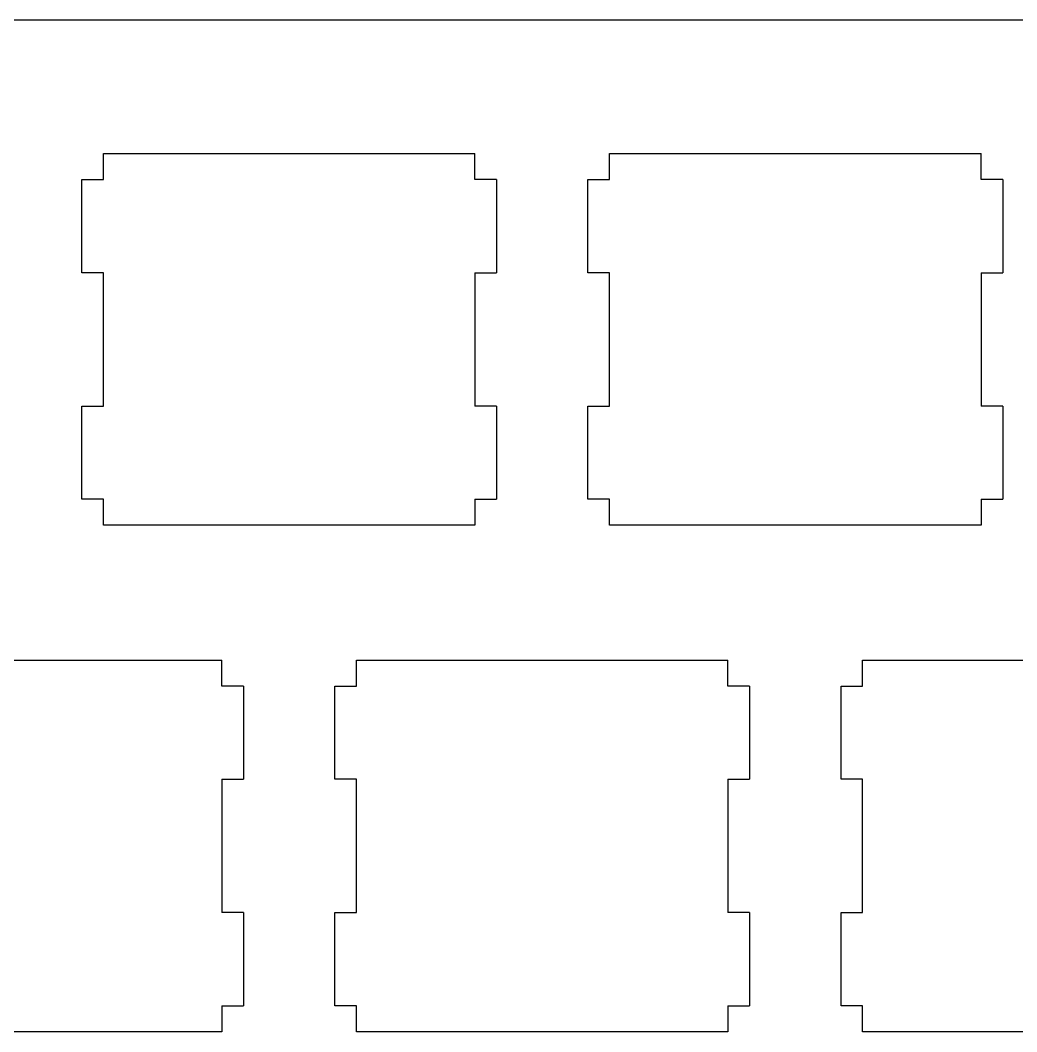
# Model space of a CAD drawing. Extents: x 16 to 306, y 20 to 120.
# Drawn here: x 188.9 to 226.31, y 81.77 to 119.72 of the extents above; entities that cross this region are included whole.
import ezdxf

# ---------------------------------------------------------------- set-up
doc = ezdxf.new("R2010")
doc.units = 0
doc.layers.add('LAYER_1', color=7, linetype='CONTINUOUS')

msp = doc.modelspace()

# ---------------------------------------------------------------- linework, layer by layer
at = {"layer": 'LAYER_1', "linetype": 'BYBLOCK'}
msp.add_line((301.966, 119.718), (41.523, 119.716), dxfattribs=at)
for points in [[(192.023, 114.718, 0), (192.094, 114.718, 0), (192.297, 114.718, 0), (192.622, 114.718, 0), (193.056, 114.718, 0), (193.587, 114.718, 0), (194.202, 114.718, 0), (194.89, 114.718, 0), (195.638, 114.718, 0), (196.435, 114.718, 0), (197.269, 114.718, 0), (198.126, 114.718, 0), (198.996, 114.718, 0), (199.865, 114.718, 0), (200.723, 114.718, 0), (201.556, 114.718, 0), (202.353, 114.718, 0), (203.101, 114.718, 0), (203.789, 114.718, 0), (204.405, 114.718, 0), (204.935, 114.718, 0), (205.369, 114.718, 0), (205.694, 114.718, 0), (205.898, 114.718, 0), (205.968, 114.718, 0)], [(192.023, 113.739, 0), (192.023, 113.744, 0), (192.023, 113.759, 0), (192.023, 113.781, 0), (192.023, 113.812, 0), (192.023, 113.849, 0), (192.023, 113.892, 0), (192.023, 113.94, 0), (192.023, 113.993, 0), (192.023, 114.049, 0), (192.023, 114.107, 0), (192.023, 114.168, 0), (192.023, 114.229, 0), (192.023, 114.29, 0), (192.023, 114.35, 0), (192.023, 114.408, 0), (192.023, 114.464, 0), (192.023, 114.517, 0), (192.023, 114.565, 0), (192.023, 114.608, 0), (192.023, 114.645, 0), (192.023, 114.676, 0), (192.023, 114.699, 0), (192.023, 114.713, 0), (192.023, 114.718, 0)], [(205.968, 113.739, 0), (205.968, 113.744, 0), (205.968, 113.759, 0), (205.968, 113.781, 0), (205.968, 113.812, 0), (205.968, 113.849, 0), (205.968, 113.892, 0), (205.968, 113.94, 0), (205.968, 113.993, 0), (205.968, 114.049, 0), (205.968, 114.107, 0), (205.968, 114.168, 0), (205.968, 114.229, 0), (205.968, 114.29, 0), (205.968, 114.35, 0), (205.968, 114.408, 0), (205.968, 114.464, 0), (205.968, 114.517, 0), (205.968, 114.565, 0), (205.968, 114.608, 0), (205.968, 114.645, 0), (205.968, 114.676, 0), (205.968, 114.699, 0), (205.968, 114.713, 0), (205.968, 114.718, 0)], [(211.023, 114.718, 0), (211.094, 114.718, 0), (211.297, 114.718, 0), (211.622, 114.718, 0), (212.056, 114.718, 0), (212.587, 114.718, 0), (213.202, 114.718, 0), (213.89, 114.718, 0), (214.638, 114.718, 0), (215.435, 114.718, 0), (216.269, 114.718, 0), (217.126, 114.718, 0), (217.996, 114.718, 0), (218.865, 114.718, 0), (219.723, 114.718, 0), (220.556, 114.718, 0), (221.353, 114.718, 0), (222.101, 114.718, 0), (222.789, 114.718, 0), (223.405, 114.718, 0), (223.935, 114.718, 0), (224.369, 114.718, 0), (224.694, 114.718, 0), (224.898, 114.718, 0), (224.968, 114.718, 0)], [(211.023, 113.739, 0), (211.023, 113.744, 0), (211.023, 113.759, 0), (211.023, 113.781, 0), (211.023, 113.812, 0), (211.023, 113.849, 0), (211.023, 113.892, 0), (211.023, 113.94, 0), (211.023, 113.993, 0), (211.023, 114.049, 0), (211.023, 114.107, 0), (211.023, 114.168, 0), (211.023, 114.229, 0), (211.023, 114.29, 0), (211.023, 114.35, 0), (211.023, 114.408, 0), (211.023, 114.464, 0), (211.023, 114.517, 0), (211.023, 114.565, 0), (211.023, 114.608, 0), (211.023, 114.645, 0), (211.023, 114.676, 0), (211.023, 114.699, 0), (211.023, 114.713, 0), (211.023, 114.718, 0)], [(224.968, 113.739, 0), (224.968, 113.744, 0), (224.968, 113.759, 0), (224.968, 113.781, 0), (224.968, 113.812, 0), (224.968, 113.849, 0), (224.968, 113.892, 0), (224.968, 113.94, 0), (224.968, 113.993, 0), (224.968, 114.049, 0), (224.968, 114.107, 0), (224.968, 114.168, 0), (224.968, 114.229, 0), (224.968, 114.29, 0), (224.968, 114.35, 0), (224.968, 114.408, 0), (224.968, 114.464, 0), (224.968, 114.517, 0), (224.968, 114.565, 0), (224.968, 114.608, 0), (224.968, 114.645, 0), (224.968, 114.676, 0), (224.968, 114.699, 0), (224.968, 114.713, 0), (224.968, 114.718, 0)], [(191.212, 110.245, 0), (191.212, 110.263, 0), (191.212, 110.314, 0), (191.212, 110.396, 0), (191.212, 110.504, 0), (191.212, 110.637, 0), (191.212, 110.791, 0), (191.212, 110.964, 0), (191.212, 111.151, 0), (191.212, 111.351, 0), (191.212, 111.56, 0), (191.212, 111.774, 0), (191.212, 111.992, 0), (191.212, 112.21, 0), (191.212, 112.425, 0), (191.212, 112.634, 0), (191.212, 112.833, 0), (191.212, 113.021, 0), (191.212, 113.193, 0), (191.212, 113.348, 0), (191.212, 113.48, 0), (191.212, 113.589, 0), (191.212, 113.671, 0), (191.212, 113.722, 0), (191.212, 113.739, 0)], [(191.212, 113.739, 0), (191.216, 113.739, 0), (191.228, 113.739, 0), (191.247, 113.739, 0), (191.272, 113.739, 0), (191.303, 113.739, 0), (191.338, 113.739, 0), (191.378, 113.739, 0), (191.422, 113.739, 0), (191.468, 113.739, 0), (191.517, 113.739, 0), (191.567, 113.739, 0), (191.617, 113.739, 0), (191.668, 113.739, 0), (191.718, 113.739, 0), (191.766, 113.739, 0), (191.813, 113.739, 0), (191.856, 113.739, 0), (191.896, 113.739, 0), (191.932, 113.739, 0), (191.963, 113.739, 0), (191.988, 113.739, 0), (192.007, 113.739, 0), (192.019, 113.739, 0), (192.023, 113.739, 0)], [(206.78, 113.739, 0), (206.775, 113.739, 0), (206.764, 113.739, 0), (206.745, 113.739, 0), (206.719, 113.739, 0), (206.689, 113.739, 0), (206.653, 113.739, 0), (206.613, 113.739, 0), (206.569, 113.739, 0), (206.523, 113.739, 0), (206.474, 113.739, 0), (206.424, 113.739, 0), (206.374, 113.739, 0), (206.323, 113.739, 0), (206.273, 113.739, 0), (206.225, 113.739, 0), (206.179, 113.739, 0), (206.135, 113.739, 0), (206.095, 113.739, 0), (206.059, 113.739, 0), (206.028, 113.739, 0), (206.003, 113.739, 0), (205.984, 113.739, 0), (205.972, 113.739, 0), (205.968, 113.739, 0)], [(206.78, 113.739, 0), (206.78, 113.722, 0), (206.78, 113.671, 0), (206.78, 113.589, 0), (206.78, 113.48, 0), (206.78, 113.348, 0), (206.78, 113.193, 0), (206.78, 113.021, 0), (206.78, 112.833, 0), (206.78, 112.634, 0), (206.78, 112.425, 0), (206.78, 112.21, 0), (206.78, 111.992, 0), (206.78, 111.774, 0), (206.78, 111.56, 0), (206.78, 111.351, 0), (206.78, 111.151, 0), (206.78, 110.964, 0), (206.78, 110.791, 0), (206.78, 110.637, 0), (206.78, 110.504, 0), (206.78, 110.396, 0), (206.78, 110.314, 0), (206.78, 110.263, 0), (206.78, 110.245, 0)], [(210.212, 110.245, 0), (210.212, 110.263, 0), (210.212, 110.314, 0), (210.212, 110.396, 0), (210.212, 110.504, 0), (210.212, 110.637, 0), (210.212, 110.791, 0), (210.212, 110.964, 0), (210.212, 111.151, 0), (210.212, 111.351, 0), (210.212, 111.56, 0), (210.212, 111.774, 0), (210.212, 111.992, 0), (210.212, 112.21, 0), (210.212, 112.425, 0), (210.212, 112.634, 0), (210.212, 112.833, 0), (210.212, 113.021, 0), (210.212, 113.193, 0), (210.212, 113.348, 0), (210.212, 113.48, 0), (210.212, 113.589, 0), (210.212, 113.671, 0), (210.212, 113.722, 0), (210.212, 113.739, 0)], [(210.212, 113.739, 0), (210.216, 113.739, 0), (210.228, 113.739, 0), (210.247, 113.739, 0), (210.272, 113.739, 0), (210.303, 113.739, 0), (210.338, 113.739, 0), (210.378, 113.739, 0), (210.422, 113.739, 0), (210.468, 113.739, 0), (210.517, 113.739, 0), (210.567, 113.739, 0), (210.617, 113.739, 0), (210.668, 113.739, 0), (210.718, 113.739, 0), (210.766, 113.739, 0), (210.813, 113.739, 0), (210.856, 113.739, 0), (210.896, 113.739, 0), (210.932, 113.739, 0), (210.963, 113.739, 0), (210.988, 113.739, 0), (211.007, 113.739, 0), (211.019, 113.739, 0), (211.023, 113.739, 0)], [(225.78, 113.739, 0), (225.775, 113.739, 0), (225.764, 113.739, 0), (225.745, 113.739, 0), (225.719, 113.739, 0), (225.689, 113.739, 0), (225.653, 113.739, 0), (225.613, 113.739, 0), (225.569, 113.739, 0), (225.523, 113.739, 0), (225.474, 113.739, 0), (225.424, 113.739, 0), (225.374, 113.739, 0), (225.323, 113.739, 0), (225.273, 113.739, 0), (225.225, 113.739, 0), (225.179, 113.739, 0), (225.135, 113.739, 0), (225.095, 113.739, 0), (225.059, 113.739, 0), (225.028, 113.739, 0), (225.003, 113.739, 0), (224.984, 113.739, 0), (224.972, 113.739, 0), (224.968, 113.739, 0)], [(225.78, 113.739, 0), (225.78, 113.722, 0), (225.78, 113.671, 0), (225.78, 113.589, 0), (225.78, 113.48, 0), (225.78, 113.348, 0), (225.78, 113.193, 0), (225.78, 113.021, 0), (225.78, 112.833, 0), (225.78, 112.634, 0), (225.78, 112.425, 0), (225.78, 112.21, 0), (225.78, 111.992, 0), (225.78, 111.774, 0), (225.78, 111.56, 0), (225.78, 111.351, 0), (225.78, 111.151, 0), (225.78, 110.964, 0), (225.78, 110.791, 0), (225.78, 110.637, 0), (225.78, 110.504, 0), (225.78, 110.396, 0), (225.78, 110.314, 0), (225.78, 110.263, 0), (225.78, 110.245, 0)], [(192.023, 110.245, 0), (192.019, 110.245, 0), (192.007, 110.245, 0), (191.988, 110.245, 0), (191.963, 110.245, 0), (191.932, 110.245, 0), (191.896, 110.245, 0), (191.856, 110.245, 0), (191.813, 110.245, 0), (191.766, 110.245, 0), (191.718, 110.245, 0), (191.668, 110.245, 0), (191.617, 110.245, 0), (191.567, 110.245, 0), (191.517, 110.245, 0), (191.468, 110.245, 0), (191.422, 110.245, 0), (191.378, 110.245, 0), (191.338, 110.245, 0), (191.303, 110.245, 0), (191.272, 110.245, 0), (191.247, 110.245, 0), (191.228, 110.245, 0), (191.216, 110.245, 0), (191.212, 110.245, 0)], [(192.023, 105.245, 0), (192.023, 105.271, 0), (192.023, 105.344, 0), (192.023, 105.46, 0), (192.023, 105.616, 0), (192.023, 105.806, 0), (192.023, 106.027, 0), (192.023, 106.273, 0), (192.023, 106.542, 0), (192.023, 106.827, 0), (192.023, 107.126, 0), (192.023, 107.434, 0), (192.023, 107.745, 0), (192.023, 108.057, 0), (192.023, 108.365, 0), (192.023, 108.663, 0), (192.023, 108.949, 0), (192.023, 109.217, 0), (192.023, 109.464, 0), (192.023, 109.685, 0), (192.023, 109.875, 0), (192.023, 110.031, 0), (192.023, 110.147, 0), (192.023, 110.22, 0), (192.023, 110.245, 0)], [(205.968, 110.245, 0), (205.968, 110.22, 0), (205.968, 110.147, 0), (205.968, 110.031, 0), (205.968, 109.875, 0), (205.968, 109.685, 0), (205.968, 109.464, 0), (205.968, 109.217, 0), (205.968, 108.949, 0), (205.968, 108.663, 0), (205.968, 108.365, 0), (205.968, 108.057, 0), (205.968, 107.745, 0), (205.968, 107.434, 0), (205.968, 107.126, 0), (205.968, 106.827, 0), (205.968, 106.542, 0), (205.968, 106.273, 0), (205.968, 106.027, 0), (205.968, 105.806, 0), (205.968, 105.616, 0), (205.968, 105.46, 0), (205.968, 105.344, 0), (205.968, 105.271, 0), (205.968, 105.245, 0)], [(205.968, 110.245, 0), (205.972, 110.245, 0), (205.984, 110.245, 0), (206.003, 110.245, 0), (206.028, 110.245, 0), (206.059, 110.245, 0), (206.095, 110.245, 0), (206.135, 110.245, 0), (206.179, 110.245, 0), (206.225, 110.245, 0), (206.273, 110.245, 0), (206.323, 110.245, 0), (206.374, 110.245, 0), (206.424, 110.245, 0), (206.474, 110.245, 0), (206.523, 110.245, 0), (206.569, 110.245, 0), (206.613, 110.245, 0), (206.653, 110.245, 0), (206.689, 110.245, 0), (206.719, 110.245, 0), (206.745, 110.245, 0), (206.764, 110.245, 0), (206.775, 110.245, 0), (206.78, 110.245, 0)], [(211.023, 110.245, 0), (211.019, 110.245, 0), (211.007, 110.245, 0), (210.988, 110.245, 0), (210.963, 110.245, 0), (210.932, 110.245, 0), (210.896, 110.245, 0), (210.856, 110.245, 0), (210.813, 110.245, 0), (210.766, 110.245, 0), (210.718, 110.245, 0), (210.668, 110.245, 0), (210.617, 110.245, 0), (210.567, 110.245, 0), (210.517, 110.245, 0), (210.468, 110.245, 0), (210.422, 110.245, 0), (210.378, 110.245, 0), (210.338, 110.245, 0), (210.303, 110.245, 0), (210.272, 110.245, 0), (210.247, 110.245, 0), (210.228, 110.245, 0), (210.216, 110.245, 0), (210.212, 110.245, 0)], [(211.023, 105.245, 0), (211.023, 105.271, 0), (211.023, 105.344, 0), (211.023, 105.46, 0), (211.023, 105.616, 0), (211.023, 105.806, 0), (211.023, 106.027, 0), (211.023, 106.273, 0), (211.023, 106.542, 0), (211.023, 106.827, 0), (211.023, 107.126, 0), (211.023, 107.434, 0), (211.023, 107.745, 0), (211.023, 108.057, 0), (211.023, 108.365, 0), (211.023, 108.663, 0), (211.023, 108.949, 0), (211.023, 109.217, 0), (211.023, 109.464, 0), (211.023, 109.685, 0), (211.023, 109.875, 0), (211.023, 110.031, 0), (211.023, 110.147, 0), (211.023, 110.22, 0), (211.023, 110.245, 0)], [(224.968, 110.245, 0), (224.968, 110.22, 0), (224.968, 110.147, 0), (224.968, 110.031, 0), (224.968, 109.875, 0), (224.968, 109.685, 0), (224.968, 109.464, 0), (224.968, 109.217, 0), (224.968, 108.949, 0), (224.968, 108.663, 0), (224.968, 108.365, 0), (224.968, 108.057, 0), (224.968, 107.745, 0), (224.968, 107.434, 0), (224.968, 107.126, 0), (224.968, 106.827, 0), (224.968, 106.542, 0), (224.968, 106.273, 0), (224.968, 106.027, 0), (224.968, 105.806, 0), (224.968, 105.616, 0), (224.968, 105.46, 0), (224.968, 105.344, 0), (224.968, 105.271, 0), (224.968, 105.245, 0)], [(224.968, 110.245, 0), (224.972, 110.245, 0), (224.984, 110.245, 0), (225.003, 110.245, 0), (225.028, 110.245, 0), (225.059, 110.245, 0), (225.095, 110.245, 0), (225.135, 110.245, 0), (225.179, 110.245, 0), (225.225, 110.245, 0), (225.273, 110.245, 0), (225.323, 110.245, 0), (225.374, 110.245, 0), (225.424, 110.245, 0), (225.474, 110.245, 0), (225.523, 110.245, 0), (225.569, 110.245, 0), (225.613, 110.245, 0), (225.653, 110.245, 0), (225.689, 110.245, 0), (225.719, 110.245, 0), (225.745, 110.245, 0), (225.764, 110.245, 0), (225.775, 110.245, 0), (225.78, 110.245, 0)], [(191.212, 101.751, 0), (191.212, 101.769, 0), (191.212, 101.82, 0), (191.212, 101.902, 0), (191.212, 102.01, 0), (191.212, 102.143, 0), (191.212, 102.297, 0), (191.212, 102.47, 0), (191.212, 102.657, 0), (191.212, 102.857, 0), (191.212, 103.066, 0), (191.212, 103.281, 0), (191.212, 103.498, 0), (191.212, 103.716, 0), (191.212, 103.931, 0), (191.212, 104.14, 0), (191.212, 104.34, 0), (191.212, 104.527, 0), (191.212, 104.699, 0), (191.212, 104.854, 0), (191.212, 104.987, 0), (191.212, 105.095, 0), (191.212, 105.177, 0), (191.212, 105.228, 0), (191.212, 105.245, 0)], [(191.212, 105.245, 0), (191.216, 105.245, 0), (191.228, 105.245, 0), (191.247, 105.245, 0), (191.272, 105.245, 0), (191.303, 105.245, 0), (191.338, 105.245, 0), (191.378, 105.245, 0), (191.422, 105.245, 0), (191.468, 105.245, 0), (191.517, 105.245, 0), (191.567, 105.245, 0), (191.617, 105.245, 0), (191.668, 105.245, 0), (191.718, 105.245, 0), (191.766, 105.245, 0), (191.813, 105.245, 0), (191.856, 105.245, 0), (191.896, 105.245, 0), (191.932, 105.245, 0), (191.963, 105.245, 0), (191.988, 105.245, 0), (192.007, 105.245, 0), (192.019, 105.245, 0), (192.023, 105.245, 0)], [(206.78, 105.245, 0), (206.775, 105.245, 0), (206.764, 105.245, 0), (206.745, 105.245, 0), (206.719, 105.245, 0), (206.689, 105.245, 0), (206.653, 105.245, 0), (206.613, 105.245, 0), (206.569, 105.245, 0), (206.523, 105.245, 0), (206.474, 105.245, 0), (206.424, 105.245, 0), (206.374, 105.245, 0), (206.323, 105.245, 0), (206.273, 105.245, 0), (206.225, 105.245, 0), (206.179, 105.245, 0), (206.135, 105.245, 0), (206.095, 105.245, 0), (206.059, 105.245, 0), (206.028, 105.245, 0), (206.003, 105.245, 0), (205.984, 105.245, 0), (205.972, 105.245, 0), (205.968, 105.245, 0)], [(206.78, 105.245, 0), (206.78, 105.228, 0), (206.78, 105.177, 0), (206.78, 105.095, 0), (206.78, 104.987, 0), (206.78, 104.854, 0), (206.78, 104.699, 0), (206.78, 104.527, 0), (206.78, 104.34, 0), (206.78, 104.14, 0), (206.78, 103.931, 0), (206.78, 103.716, 0), (206.78, 103.498, 0), (206.78, 103.281, 0), (206.78, 103.066, 0), (206.78, 102.857, 0), (206.78, 102.657, 0), (206.78, 102.47, 0), (206.78, 102.297, 0), (206.78, 102.143, 0), (206.78, 102.01, 0), (206.78, 101.902, 0), (206.78, 101.82, 0), (206.78, 101.769, 0), (206.78, 101.751, 0)], [(210.212, 101.751, 0), (210.212, 101.769, 0), (210.212, 101.82, 0), (210.212, 101.902, 0), (210.212, 102.01, 0), (210.212, 102.143, 0), (210.212, 102.297, 0), (210.212, 102.47, 0), (210.212, 102.657, 0), (210.212, 102.857, 0), (210.212, 103.066, 0), (210.212, 103.281, 0), (210.212, 103.498, 0), (210.212, 103.716, 0), (210.212, 103.931, 0), (210.212, 104.14, 0), (210.212, 104.34, 0), (210.212, 104.527, 0), (210.212, 104.699, 0), (210.212, 104.854, 0), (210.212, 104.987, 0), (210.212, 105.095, 0), (210.212, 105.177, 0), (210.212, 105.228, 0), (210.212, 105.245, 0)], [(210.212, 105.245, 0), (210.216, 105.245, 0), (210.228, 105.245, 0), (210.247, 105.245, 0), (210.272, 105.245, 0), (210.303, 105.245, 0), (210.338, 105.245, 0), (210.378, 105.245, 0), (210.422, 105.245, 0), (210.468, 105.245, 0), (210.517, 105.245, 0), (210.567, 105.245, 0), (210.617, 105.245, 0), (210.668, 105.245, 0), (210.718, 105.245, 0), (210.766, 105.245, 0), (210.813, 105.245, 0), (210.856, 105.245, 0), (210.896, 105.245, 0), (210.932, 105.245, 0), (210.963, 105.245, 0), (210.988, 105.245, 0), (211.007, 105.245, 0), (211.019, 105.245, 0), (211.023, 105.245, 0)], [(225.78, 105.245, 0), (225.775, 105.245, 0), (225.764, 105.245, 0), (225.745, 105.245, 0), (225.719, 105.245, 0), (225.689, 105.245, 0), (225.653, 105.245, 0), (225.613, 105.245, 0), (225.569, 105.245, 0), (225.523, 105.245, 0), (225.474, 105.245, 0), (225.424, 105.245, 0), (225.374, 105.245, 0), (225.323, 105.245, 0), (225.273, 105.245, 0), (225.225, 105.245, 0), (225.179, 105.245, 0), (225.135, 105.245, 0), (225.095, 105.245, 0), (225.059, 105.245, 0), (225.028, 105.245, 0), (225.003, 105.245, 0), (224.984, 105.245, 0), (224.972, 105.245, 0), (224.968, 105.245, 0)], [(225.78, 105.245, 0), (225.78, 105.228, 0), (225.78, 105.177, 0), (225.78, 105.095, 0), (225.78, 104.987, 0), (225.78, 104.854, 0), (225.78, 104.699, 0), (225.78, 104.527, 0), (225.78, 104.34, 0), (225.78, 104.14, 0), (225.78, 103.931, 0), (225.78, 103.716, 0), (225.78, 103.498, 0), (225.78, 103.281, 0), (225.78, 103.066, 0), (225.78, 102.857, 0), (225.78, 102.657, 0), (225.78, 102.47, 0), (225.78, 102.297, 0), (225.78, 102.143, 0), (225.78, 102.01, 0), (225.78, 101.902, 0), (225.78, 101.82, 0), (225.78, 101.769, 0), (225.78, 101.751, 0)], [(192.023, 101.751, 0), (192.019, 101.751, 0), (192.007, 101.751, 0), (191.988, 101.751, 0), (191.963, 101.751, 0), (191.932, 101.751, 0), (191.896, 101.751, 0), (191.856, 101.751, 0), (191.813, 101.751, 0), (191.766, 101.751, 0), (191.718, 101.751, 0), (191.668, 101.751, 0), (191.617, 101.751, 0), (191.567, 101.751, 0), (191.517, 101.751, 0), (191.468, 101.751, 0), (191.422, 101.751, 0), (191.378, 101.751, 0), (191.338, 101.751, 0), (191.303, 101.751, 0), (191.272, 101.751, 0), (191.247, 101.751, 0), (191.228, 101.751, 0), (191.216, 101.751, 0), (191.212, 101.751, 0)], [(192.023, 100.773, 0), (192.023, 100.778, 0), (192.023, 100.792, 0), (192.023, 100.815, 0), (192.023, 100.845, 0), (192.023, 100.883, 0), (192.023, 100.926, 0), (192.023, 100.974, 0), (192.023, 101.027, 0), (192.023, 101.082, 0), (192.023, 101.141, 0), (192.023, 101.201, 0), (192.023, 101.262, 0), (192.023, 101.323, 0), (192.023, 101.383, 0), (192.023, 101.442, 0), (192.023, 101.498, 0), (192.023, 101.55, 0), (192.023, 101.599, 0), (192.023, 101.642, 0), (192.023, 101.679, 0), (192.023, 101.709, 0), (192.023, 101.732, 0), (192.023, 101.747, 0), (192.023, 101.751, 0)], [(205.968, 101.751, 0), (205.972, 101.751, 0), (205.984, 101.751, 0), (206.003, 101.751, 0), (206.028, 101.751, 0), (206.059, 101.751, 0), (206.095, 101.751, 0), (206.135, 101.751, 0), (206.179, 101.751, 0), (206.225, 101.751, 0), (206.273, 101.751, 0), (206.323, 101.751, 0), (206.374, 101.751, 0), (206.424, 101.751, 0), (206.474, 101.751, 0), (206.523, 101.751, 0), (206.569, 101.751, 0), (206.613, 101.751, 0), (206.653, 101.751, 0), (206.689, 101.751, 0), (206.719, 101.751, 0), (206.745, 101.751, 0), (206.764, 101.751, 0), (206.775, 101.751, 0), (206.78, 101.751, 0)], [(205.968, 101.751, 0), (205.968, 101.747, 0), (205.968, 101.732, 0), (205.968, 101.709, 0), (205.968, 101.679, 0), (205.968, 101.642, 0), (205.968, 101.599, 0), (205.968, 101.55, 0), (205.968, 101.498, 0), (205.968, 101.442, 0), (205.968, 101.383, 0), (205.968, 101.323, 0), (205.968, 101.262, 0), (205.968, 101.201, 0), (205.968, 101.141, 0), (205.968, 101.082, 0), (205.968, 101.027, 0), (205.968, 100.974, 0), (205.968, 100.926, 0), (205.968, 100.883, 0), (205.968, 100.845, 0), (205.968, 100.815, 0), (205.968, 100.792, 0), (205.968, 100.778, 0), (205.968, 100.773, 0)], [(211.023, 101.751, 0), (211.019, 101.751, 0), (211.007, 101.751, 0), (210.988, 101.751, 0), (210.963, 101.751, 0), (210.932, 101.751, 0), (210.896, 101.751, 0), (210.856, 101.751, 0), (210.813, 101.751, 0), (210.766, 101.751, 0), (210.718, 101.751, 0), (210.668, 101.751, 0), (210.617, 101.751, 0), (210.567, 101.751, 0), (210.517, 101.751, 0), (210.468, 101.751, 0), (210.422, 101.751, 0), (210.378, 101.751, 0), (210.338, 101.751, 0), (210.303, 101.751, 0), (210.272, 101.751, 0), (210.247, 101.751, 0), (210.228, 101.751, 0), (210.216, 101.751, 0), (210.212, 101.751, 0)], [(211.023, 100.773, 0), (211.023, 100.778, 0), (211.023, 100.792, 0), (211.023, 100.815, 0), (211.023, 100.845, 0), (211.023, 100.883, 0), (211.023, 100.926, 0), (211.023, 100.974, 0), (211.023, 101.027, 0), (211.023, 101.082, 0), (211.023, 101.141, 0), (211.023, 101.201, 0), (211.023, 101.262, 0), (211.023, 101.323, 0), (211.023, 101.383, 0), (211.023, 101.442, 0), (211.023, 101.498, 0), (211.023, 101.55, 0), (211.023, 101.599, 0), (211.023, 101.642, 0), (211.023, 101.679, 0), (211.023, 101.709, 0), (211.023, 101.732, 0), (211.023, 101.747, 0), (211.023, 101.751, 0)], [(224.968, 101.751, 0), (224.972, 101.751, 0), (224.984, 101.751, 0), (225.003, 101.751, 0), (225.028, 101.751, 0), (225.059, 101.751, 0), (225.095, 101.751, 0), (225.135, 101.751, 0), (225.179, 101.751, 0), (225.225, 101.751, 0), (225.273, 101.751, 0), (225.323, 101.751, 0), (225.374, 101.751, 0), (225.424, 101.751, 0), (225.474, 101.751, 0), (225.523, 101.751, 0), (225.569, 101.751, 0), (225.613, 101.751, 0), (225.653, 101.751, 0), (225.689, 101.751, 0), (225.719, 101.751, 0), (225.745, 101.751, 0), (225.764, 101.751, 0), (225.775, 101.751, 0), (225.78, 101.751, 0)], [(224.968, 101.751, 0), (224.968, 101.747, 0), (224.968, 101.732, 0), (224.968, 101.709, 0), (224.968, 101.679, 0), (224.968, 101.642, 0), (224.968, 101.599, 0), (224.968, 101.55, 0), (224.968, 101.498, 0), (224.968, 101.442, 0), (224.968, 101.383, 0), (224.968, 101.323, 0), (224.968, 101.262, 0), (224.968, 101.201, 0), (224.968, 101.141, 0), (224.968, 101.082, 0), (224.968, 101.027, 0), (224.968, 100.974, 0), (224.968, 100.926, 0), (224.968, 100.883, 0), (224.968, 100.845, 0), (224.968, 100.815, 0), (224.968, 100.792, 0), (224.968, 100.778, 0), (224.968, 100.773, 0)], [(205.968, 100.773, 0), (205.898, 100.773, 0), (205.694, 100.773, 0), (205.369, 100.773, 0), (204.935, 100.773, 0), (204.405, 100.773, 0), (203.789, 100.773, 0), (203.101, 100.773, 0), (202.353, 100.773, 0), (201.556, 100.773, 0), (200.723, 100.773, 0), (199.865, 100.773, 0), (198.996, 100.773, 0), (198.126, 100.773, 0), (197.269, 100.773, 0), (196.435, 100.773, 0), (195.638, 100.773, 0), (194.89, 100.773, 0), (194.202, 100.773, 0), (193.587, 100.773, 0), (193.056, 100.773, 0), (192.622, 100.773, 0), (192.297, 100.773, 0), (192.094, 100.773, 0), (192.023, 100.773, 0)], [(224.968, 100.773, 0), (224.898, 100.773, 0), (224.694, 100.773, 0), (224.369, 100.773, 0), (223.935, 100.773, 0), (223.405, 100.773, 0), (222.789, 100.773, 0), (222.101, 100.773, 0), (221.353, 100.773, 0), (220.556, 100.773, 0), (219.723, 100.773, 0), (218.865, 100.773, 0), (217.996, 100.773, 0), (217.126, 100.773, 0), (216.269, 100.773, 0), (215.435, 100.773, 0), (214.638, 100.773, 0), (213.89, 100.773, 0), (213.202, 100.773, 0), (212.587, 100.773, 0), (212.056, 100.773, 0), (211.622, 100.773, 0), (211.297, 100.773, 0), (211.094, 100.773, 0), (211.023, 100.773, 0)], [(188.626, 95.718, 0), (189.496, 95.718, 0), (190.365, 95.718, 0), (191.223, 95.718, 0), (192.056, 95.718, 0), (192.853, 95.718, 0), (193.601, 95.718, 0), (194.289, 95.718, 0), (194.905, 95.718, 0), (195.435, 95.718, 0), (195.869, 95.718, 0), (196.194, 95.718, 0), (196.398, 95.718, 0), (196.468, 95.718, 0)], [(196.468, 94.739, 0), (196.468, 94.744, 0), (196.468, 94.759, 0), (196.468, 94.781, 0), (196.468, 94.812, 0), (196.468, 94.849, 0), (196.468, 94.892, 0), (196.468, 94.94, 0), (196.468, 94.993, 0), (196.468, 95.049, 0), (196.468, 95.107, 0), (196.468, 95.168, 0), (196.468, 95.229, 0), (196.468, 95.29, 0), (196.468, 95.35, 0), (196.468, 95.408, 0), (196.468, 95.464, 0), (196.468, 95.517, 0), (196.468, 95.565, 0), (196.468, 95.608, 0), (196.468, 95.645, 0), (196.468, 95.676, 0), (196.468, 95.699, 0), (196.468, 95.713, 0), (196.468, 95.718, 0)], [(201.523, 95.718, 0), (201.594, 95.718, 0), (201.797, 95.718, 0), (202.122, 95.718, 0), (202.556, 95.718, 0), (203.087, 95.718, 0), (203.702, 95.718, 0), (204.39, 95.718, 0), (205.138, 95.718, 0), (205.935, 95.718, 0), (206.769, 95.718, 0), (207.626, 95.718, 0), (208.496, 95.718, 0), (209.365, 95.718, 0), (210.223, 95.718, 0), (211.056, 95.718, 0), (211.853, 95.718, 0), (212.601, 95.718, 0), (213.289, 95.718, 0), (213.905, 95.718, 0), (214.435, 95.718, 0), (214.869, 95.718, 0), (215.194, 95.718, 0), (215.398, 95.718, 0), (215.468, 95.718, 0)], [(201.523, 94.739, 0), (201.523, 94.744, 0), (201.523, 94.759, 0), (201.523, 94.781, 0), (201.523, 94.812, 0), (201.523, 94.849, 0), (201.523, 94.892, 0), (201.523, 94.94, 0), (201.523, 94.993, 0), (201.523, 95.049, 0), (201.523, 95.107, 0), (201.523, 95.168, 0), (201.523, 95.229, 0), (201.523, 95.29, 0), (201.523, 95.35, 0), (201.523, 95.408, 0), (201.523, 95.464, 0), (201.523, 95.517, 0), (201.523, 95.565, 0), (201.523, 95.608, 0), (201.523, 95.645, 0), (201.523, 95.676, 0), (201.523, 95.699, 0), (201.523, 95.713, 0), (201.523, 95.718, 0)], [(215.468, 94.739, 0), (215.468, 94.744, 0), (215.468, 94.759, 0), (215.468, 94.781, 0), (215.468, 94.812, 0), (215.468, 94.849, 0), (215.468, 94.892, 0), (215.468, 94.94, 0), (215.468, 94.993, 0), (215.468, 95.049, 0), (215.468, 95.107, 0), (215.468, 95.168, 0), (215.468, 95.229, 0), (215.468, 95.29, 0), (215.468, 95.35, 0), (215.468, 95.408, 0), (215.468, 95.464, 0), (215.468, 95.517, 0), (215.468, 95.565, 0), (215.468, 95.608, 0), (215.468, 95.645, 0), (215.468, 95.676, 0), (215.468, 95.699, 0), (215.468, 95.713, 0), (215.468, 95.718, 0)], [(220.523, 95.718, 0), (220.594, 95.718, 0), (220.797, 95.718, 0), (221.122, 95.718, 0), (221.556, 95.718, 0), (222.087, 95.718, 0), (222.702, 95.718, 0), (223.39, 95.718, 0), (224.138, 95.718, 0), (224.935, 95.718, 0), (225.769, 95.718, 0), (226.626, 95.718, 0)], [(220.523, 94.739, 0), (220.523, 94.744, 0), (220.523, 94.759, 0), (220.523, 94.781, 0), (220.523, 94.812, 0), (220.523, 94.849, 0), (220.523, 94.892, 0), (220.523, 94.94, 0), (220.523, 94.993, 0), (220.523, 95.049, 0), (220.523, 95.107, 0), (220.523, 95.168, 0), (220.523, 95.229, 0), (220.523, 95.29, 0), (220.523, 95.35, 0), (220.523, 95.408, 0), (220.523, 95.464, 0), (220.523, 95.517, 0), (220.523, 95.565, 0), (220.523, 95.608, 0), (220.523, 95.645, 0), (220.523, 95.676, 0), (220.523, 95.699, 0), (220.523, 95.713, 0), (220.523, 95.718, 0)], [(197.28, 94.739, 0), (197.275, 94.739, 0), (197.264, 94.739, 0), (197.245, 94.739, 0), (197.219, 94.739, 0), (197.189, 94.739, 0), (197.153, 94.739, 0), (197.113, 94.739, 0), (197.069, 94.739, 0), (197.023, 94.739, 0), (196.974, 94.739, 0), (196.924, 94.739, 0), (196.874, 94.739, 0), (196.823, 94.739, 0), (196.773, 94.739, 0), (196.725, 94.739, 0), (196.679, 94.739, 0), (196.635, 94.739, 0), (196.595, 94.739, 0), (196.559, 94.739, 0), (196.528, 94.739, 0), (196.503, 94.739, 0), (196.484, 94.739, 0), (196.472, 94.739, 0), (196.468, 94.739, 0)], [(197.28, 94.739, 0), (197.28, 94.722, 0), (197.28, 94.671, 0), (197.28, 94.589, 0), (197.28, 94.48, 0), (197.28, 94.348, 0), (197.28, 94.193, 0), (197.28, 94.021, 0), (197.28, 93.833, 0), (197.28, 93.634, 0), (197.28, 93.425, 0), (197.28, 93.21, 0), (197.28, 92.992, 0), (197.28, 92.774, 0), (197.28, 92.56, 0), (197.28, 92.351, 0), (197.28, 92.151, 0), (197.28, 91.964, 0), (197.28, 91.791, 0), (197.28, 91.637, 0), (197.28, 91.504, 0), (197.28, 91.396, 0), (197.28, 91.314, 0), (197.28, 91.263, 0), (197.28, 91.245, 0)], [(200.712, 91.245, 0), (200.712, 91.263, 0), (200.712, 91.314, 0), (200.712, 91.396, 0), (200.712, 91.504, 0), (200.712, 91.637, 0), (200.712, 91.791, 0), (200.712, 91.964, 0), (200.712, 92.151, 0), (200.712, 92.351, 0), (200.712, 92.56, 0), (200.712, 92.774, 0), (200.712, 92.992, 0), (200.712, 93.21, 0), (200.712, 93.425, 0), (200.712, 93.634, 0), (200.712, 93.833, 0), (200.712, 94.021, 0), (200.712, 94.193, 0), (200.712, 94.348, 0), (200.712, 94.48, 0), (200.712, 94.589, 0), (200.712, 94.671, 0), (200.712, 94.722, 0), (200.712, 94.739, 0)], [(200.712, 94.739, 0), (200.716, 94.739, 0), (200.728, 94.739, 0), (200.747, 94.739, 0), (200.772, 94.739, 0), (200.803, 94.739, 0), (200.838, 94.739, 0), (200.878, 94.739, 0), (200.922, 94.739, 0), (200.968, 94.739, 0), (201.017, 94.739, 0), (201.067, 94.739, 0), (201.117, 94.739, 0), (201.168, 94.739, 0), (201.218, 94.739, 0), (201.266, 94.739, 0), (201.313, 94.739, 0), (201.356, 94.739, 0), (201.396, 94.739, 0), (201.432, 94.739, 0), (201.463, 94.739, 0), (201.488, 94.739, 0), (201.507, 94.739, 0), (201.519, 94.739, 0), (201.523, 94.739, 0)], [(216.28, 94.739, 0), (216.275, 94.739, 0), (216.264, 94.739, 0), (216.245, 94.739, 0), (216.219, 94.739, 0), (216.189, 94.739, 0), (216.153, 94.739, 0), (216.113, 94.739, 0), (216.069, 94.739, 0), (216.023, 94.739, 0), (215.974, 94.739, 0), (215.924, 94.739, 0), (215.874, 94.739, 0), (215.823, 94.739, 0), (215.773, 94.739, 0), (215.725, 94.739, 0), (215.679, 94.739, 0), (215.635, 94.739, 0), (215.595, 94.739, 0), (215.559, 94.739, 0), (215.528, 94.739, 0), (215.503, 94.739, 0), (215.484, 94.739, 0), (215.472, 94.739, 0), (215.468, 94.739, 0)], [(216.28, 94.739, 0), (216.28, 94.722, 0), (216.28, 94.671, 0), (216.28, 94.589, 0), (216.28, 94.48, 0), (216.28, 94.348, 0), (216.28, 94.193, 0), (216.28, 94.021, 0), (216.28, 93.833, 0), (216.28, 93.634, 0), (216.28, 93.425, 0), (216.28, 93.21, 0), (216.28, 92.992, 0), (216.28, 92.774, 0), (216.28, 92.56, 0), (216.28, 92.351, 0), (216.28, 92.151, 0), (216.28, 91.964, 0), (216.28, 91.791, 0), (216.28, 91.637, 0), (216.28, 91.504, 0), (216.28, 91.396, 0), (216.28, 91.314, 0), (216.28, 91.263, 0), (216.28, 91.245, 0)], [(219.712, 91.245, 0), (219.712, 91.263, 0), (219.712, 91.314, 0), (219.712, 91.396, 0), (219.712, 91.504, 0), (219.712, 91.637, 0), (219.712, 91.791, 0), (219.712, 91.964, 0), (219.712, 92.151, 0), (219.712, 92.351, 0), (219.712, 92.56, 0), (219.712, 92.774, 0), (219.712, 92.992, 0), (219.712, 93.21, 0), (219.712, 93.425, 0), (219.712, 93.634, 0), (219.712, 93.833, 0), (219.712, 94.021, 0), (219.712, 94.193, 0), (219.712, 94.348, 0), (219.712, 94.48, 0), (219.712, 94.589, 0), (219.712, 94.671, 0), (219.712, 94.722, 0), (219.712, 94.739, 0)], [(219.712, 94.739, 0), (219.716, 94.739, 0), (219.728, 94.739, 0), (219.747, 94.739, 0), (219.772, 94.739, 0), (219.803, 94.739, 0), (219.838, 94.739, 0), (219.878, 94.739, 0), (219.922, 94.739, 0), (219.968, 94.739, 0), (220.017, 94.739, 0), (220.067, 94.739, 0), (220.117, 94.739, 0), (220.168, 94.739, 0), (220.218, 94.739, 0), (220.266, 94.739, 0), (220.313, 94.739, 0), (220.356, 94.739, 0), (220.396, 94.739, 0), (220.432, 94.739, 0), (220.463, 94.739, 0), (220.488, 94.739, 0), (220.507, 94.739, 0), (220.519, 94.739, 0), (220.523, 94.739, 0)], [(196.468, 91.245, 0), (196.468, 91.22, 0), (196.468, 91.147, 0), (196.468, 91.031, 0), (196.468, 90.875, 0), (196.468, 90.685, 0), (196.468, 90.464, 0), (196.468, 90.217, 0), (196.468, 89.949, 0), (196.468, 89.663, 0), (196.468, 89.365, 0), (196.468, 89.057, 0), (196.468, 88.745, 0), (196.468, 88.434, 0), (196.468, 88.126, 0), (196.468, 87.827, 0), (196.468, 87.542, 0), (196.468, 87.273, 0), (196.468, 87.027, 0), (196.468, 86.806, 0), (196.468, 86.616, 0), (196.468, 86.46, 0), (196.468, 86.344, 0), (196.468, 86.271, 0), (196.468, 86.245, 0)], [(196.468, 91.245, 0), (196.472, 91.245, 0), (196.484, 91.245, 0), (196.503, 91.245, 0), (196.528, 91.245, 0), (196.559, 91.245, 0), (196.595, 91.245, 0), (196.635, 91.245, 0), (196.679, 91.245, 0), (196.725, 91.245, 0), (196.773, 91.245, 0), (196.823, 91.245, 0), (196.874, 91.245, 0), (196.924, 91.245, 0), (196.974, 91.245, 0), (197.023, 91.245, 0), (197.069, 91.245, 0), (197.113, 91.245, 0), (197.153, 91.245, 0), (197.189, 91.245, 0), (197.219, 91.245, 0), (197.245, 91.245, 0), (197.264, 91.245, 0), (197.275, 91.245, 0), (197.28, 91.245, 0)], [(201.523, 91.245, 0), (201.519, 91.245, 0), (201.507, 91.245, 0), (201.488, 91.245, 0), (201.463, 91.245, 0), (201.432, 91.245, 0), (201.396, 91.245, 0), (201.356, 91.245, 0), (201.313, 91.245, 0), (201.266, 91.245, 0), (201.218, 91.245, 0), (201.168, 91.245, 0), (201.117, 91.245, 0), (201.067, 91.245, 0), (201.017, 91.245, 0), (200.968, 91.245, 0), (200.922, 91.245, 0), (200.878, 91.245, 0), (200.838, 91.245, 0), (200.803, 91.245, 0), (200.772, 91.245, 0), (200.747, 91.245, 0), (200.728, 91.245, 0), (200.716, 91.245, 0), (200.712, 91.245, 0)], [(201.523, 86.245, 0), (201.523, 86.271, 0), (201.523, 86.344, 0), (201.523, 86.46, 0), (201.523, 86.616, 0), (201.523, 86.806, 0), (201.523, 87.027, 0), (201.523, 87.273, 0), (201.523, 87.542, 0), (201.523, 87.827, 0), (201.523, 88.126, 0), (201.523, 88.434, 0), (201.523, 88.745, 0), (201.523, 89.057, 0), (201.523, 89.365, 0), (201.523, 89.663, 0), (201.523, 89.949, 0), (201.523, 90.217, 0), (201.523, 90.464, 0), (201.523, 90.685, 0), (201.523, 90.875, 0), (201.523, 91.031, 0), (201.523, 91.147, 0), (201.523, 91.22, 0), (201.523, 91.245, 0)], [(215.468, 91.245, 0), (215.468, 91.22, 0), (215.468, 91.147, 0), (215.468, 91.031, 0), (215.468, 90.875, 0), (215.468, 90.685, 0), (215.468, 90.464, 0), (215.468, 90.217, 0), (215.468, 89.949, 0), (215.468, 89.663, 0), (215.468, 89.365, 0), (215.468, 89.057, 0), (215.468, 88.745, 0), (215.468, 88.434, 0), (215.468, 88.126, 0), (215.468, 87.827, 0), (215.468, 87.542, 0), (215.468, 87.273, 0), (215.468, 87.027, 0), (215.468, 86.806, 0), (215.468, 86.616, 0), (215.468, 86.46, 0), (215.468, 86.344, 0), (215.468, 86.271, 0), (215.468, 86.245, 0)], [(215.468, 91.245, 0), (215.472, 91.245, 0), (215.484, 91.245, 0), (215.503, 91.245, 0), (215.528, 91.245, 0), (215.559, 91.245, 0), (215.595, 91.245, 0), (215.635, 91.245, 0), (215.679, 91.245, 0), (215.725, 91.245, 0), (215.773, 91.245, 0), (215.823, 91.245, 0), (215.874, 91.245, 0), (215.924, 91.245, 0), (215.974, 91.245, 0), (216.023, 91.245, 0), (216.069, 91.245, 0), (216.113, 91.245, 0), (216.153, 91.245, 0), (216.189, 91.245, 0), (216.219, 91.245, 0), (216.245, 91.245, 0), (216.264, 91.245, 0), (216.275, 91.245, 0), (216.28, 91.245, 0)], [(220.523, 91.245, 0), (220.519, 91.245, 0), (220.507, 91.245, 0), (220.488, 91.245, 0), (220.463, 91.245, 0), (220.432, 91.245, 0), (220.396, 91.245, 0), (220.356, 91.245, 0), (220.313, 91.245, 0), (220.266, 91.245, 0), (220.218, 91.245, 0), (220.168, 91.245, 0), (220.117, 91.245, 0), (220.067, 91.245, 0), (220.017, 91.245, 0), (219.968, 91.245, 0), (219.922, 91.245, 0), (219.878, 91.245, 0), (219.838, 91.245, 0), (219.803, 91.245, 0), (219.772, 91.245, 0), (219.747, 91.245, 0), (219.728, 91.245, 0), (219.716, 91.245, 0), (219.712, 91.245, 0)], [(220.523, 86.245, 0), (220.523, 86.271, 0), (220.523, 86.344, 0), (220.523, 86.46, 0), (220.523, 86.616, 0), (220.523, 86.806, 0), (220.523, 87.027, 0), (220.523, 87.273, 0), (220.523, 87.542, 0), (220.523, 87.827, 0), (220.523, 88.126, 0), (220.523, 88.434, 0), (220.523, 88.745, 0), (220.523, 89.057, 0), (220.523, 89.365, 0), (220.523, 89.663, 0), (220.523, 89.949, 0), (220.523, 90.217, 0), (220.523, 90.464, 0), (220.523, 90.685, 0), (220.523, 90.875, 0), (220.523, 91.031, 0), (220.523, 91.147, 0), (220.523, 91.22, 0), (220.523, 91.245, 0)], [(197.28, 86.245, 0), (197.275, 86.245, 0), (197.264, 86.245, 0), (197.245, 86.245, 0), (197.219, 86.245, 0), (197.189, 86.245, 0), (197.153, 86.245, 0), (197.113, 86.245, 0), (197.069, 86.245, 0), (197.023, 86.245, 0), (196.974, 86.245, 0), (196.924, 86.245, 0), (196.874, 86.245, 0), (196.823, 86.245, 0), (196.773, 86.245, 0), (196.725, 86.245, 0), (196.679, 86.245, 0), (196.635, 86.245, 0), (196.595, 86.245, 0), (196.559, 86.245, 0), (196.528, 86.245, 0), (196.503, 86.245, 0), (196.484, 86.245, 0), (196.472, 86.245, 0), (196.468, 86.245, 0)], [(197.28, 86.245, 0), (197.28, 86.228, 0), (197.28, 86.177, 0), (197.28, 86.095, 0), (197.28, 85.987, 0), (197.28, 85.854, 0), (197.28, 85.699, 0), (197.28, 85.527, 0), (197.28, 85.34, 0), (197.28, 85.14, 0), (197.28, 84.931, 0), (197.28, 84.716, 0), (197.28, 84.498, 0), (197.28, 84.281, 0), (197.28, 84.066, 0), (197.28, 83.857, 0), (197.28, 83.657, 0), (197.28, 83.47, 0), (197.28, 83.297, 0), (197.28, 83.143, 0), (197.28, 83.01, 0), (197.28, 82.902, 0), (197.28, 82.82, 0), (197.28, 82.769, 0), (197.28, 82.751, 0)], [(200.712, 82.751, 0), (200.712, 82.769, 0), (200.712, 82.82, 0), (200.712, 82.902, 0), (200.712, 83.01, 0), (200.712, 83.143, 0), (200.712, 83.297, 0), (200.712, 83.47, 0), (200.712, 83.657, 0), (200.712, 83.857, 0), (200.712, 84.066, 0), (200.712, 84.281, 0), (200.712, 84.498, 0), (200.712, 84.716, 0), (200.712, 84.931, 0), (200.712, 85.14, 0), (200.712, 85.34, 0), (200.712, 85.527, 0), (200.712, 85.699, 0), (200.712, 85.854, 0), (200.712, 85.987, 0), (200.712, 86.095, 0), (200.712, 86.177, 0), (200.712, 86.228, 0), (200.712, 86.245, 0)], [(200.712, 86.245, 0), (200.716, 86.245, 0), (200.728, 86.245, 0), (200.747, 86.245, 0), (200.772, 86.245, 0), (200.803, 86.245, 0), (200.838, 86.245, 0), (200.878, 86.245, 0), (200.922, 86.245, 0), (200.968, 86.245, 0), (201.017, 86.245, 0), (201.067, 86.245, 0), (201.117, 86.245, 0), (201.168, 86.245, 0), (201.218, 86.245, 0), (201.266, 86.245, 0), (201.313, 86.245, 0), (201.356, 86.245, 0), (201.396, 86.245, 0), (201.432, 86.245, 0), (201.463, 86.245, 0), (201.488, 86.245, 0), (201.507, 86.245, 0), (201.519, 86.245, 0), (201.523, 86.245, 0)], [(216.28, 86.245, 0), (216.275, 86.245, 0), (216.264, 86.245, 0), (216.245, 86.245, 0), (216.219, 86.245, 0), (216.189, 86.245, 0), (216.153, 86.245, 0), (216.113, 86.245, 0), (216.069, 86.245, 0), (216.023, 86.245, 0), (215.974, 86.245, 0), (215.924, 86.245, 0), (215.874, 86.245, 0), (215.823, 86.245, 0), (215.773, 86.245, 0), (215.725, 86.245, 0), (215.679, 86.245, 0), (215.635, 86.245, 0), (215.595, 86.245, 0), (215.559, 86.245, 0), (215.528, 86.245, 0), (215.503, 86.245, 0), (215.484, 86.245, 0), (215.472, 86.245, 0), (215.468, 86.245, 0)], [(216.28, 86.245, 0), (216.28, 86.228, 0), (216.28, 86.177, 0), (216.28, 86.095, 0), (216.28, 85.987, 0), (216.28, 85.854, 0), (216.28, 85.699, 0), (216.28, 85.527, 0), (216.28, 85.34, 0), (216.28, 85.14, 0), (216.28, 84.931, 0), (216.28, 84.716, 0), (216.28, 84.498, 0), (216.28, 84.281, 0), (216.28, 84.066, 0), (216.28, 83.857, 0), (216.28, 83.657, 0), (216.28, 83.47, 0), (216.28, 83.297, 0), (216.28, 83.143, 0), (216.28, 83.01, 0), (216.28, 82.902, 0), (216.28, 82.82, 0), (216.28, 82.769, 0), (216.28, 82.751, 0)], [(219.712, 82.751, 0), (219.712, 82.769, 0), (219.712, 82.82, 0), (219.712, 82.902, 0), (219.712, 83.01, 0), (219.712, 83.143, 0), (219.712, 83.297, 0), (219.712, 83.47, 0), (219.712, 83.657, 0), (219.712, 83.857, 0), (219.712, 84.066, 0), (219.712, 84.281, 0), (219.712, 84.498, 0), (219.712, 84.716, 0), (219.712, 84.931, 0), (219.712, 85.14, 0), (219.712, 85.34, 0), (219.712, 85.527, 0), (219.712, 85.699, 0), (219.712, 85.854, 0), (219.712, 85.987, 0), (219.712, 86.095, 0), (219.712, 86.177, 0), (219.712, 86.228, 0), (219.712, 86.245, 0)], [(219.712, 86.245, 0), (219.716, 86.245, 0), (219.728, 86.245, 0), (219.747, 86.245, 0), (219.772, 86.245, 0), (219.803, 86.245, 0), (219.838, 86.245, 0), (219.878, 86.245, 0), (219.922, 86.245, 0), (219.968, 86.245, 0), (220.017, 86.245, 0), (220.067, 86.245, 0), (220.117, 86.245, 0), (220.168, 86.245, 0), (220.218, 86.245, 0), (220.266, 86.245, 0), (220.313, 86.245, 0), (220.356, 86.245, 0), (220.396, 86.245, 0), (220.432, 86.245, 0), (220.463, 86.245, 0), (220.488, 86.245, 0), (220.507, 86.245, 0), (220.519, 86.245, 0), (220.523, 86.245, 0)], [(196.468, 82.751, 0), (196.472, 82.751, 0), (196.484, 82.751, 0), (196.503, 82.751, 0), (196.528, 82.751, 0), (196.559, 82.751, 0), (196.595, 82.751, 0), (196.635, 82.751, 0), (196.679, 82.751, 0), (196.725, 82.751, 0), (196.773, 82.751, 0), (196.823, 82.751, 0), (196.874, 82.751, 0), (196.924, 82.751, 0), (196.974, 82.751, 0), (197.023, 82.751, 0), (197.069, 82.751, 0), (197.113, 82.751, 0), (197.153, 82.751, 0), (197.189, 82.751, 0), (197.219, 82.751, 0), (197.245, 82.751, 0), (197.264, 82.751, 0), (197.275, 82.751, 0), (197.28, 82.751, 0)], [(196.468, 82.751, 0), (196.468, 82.747, 0), (196.468, 82.732, 0), (196.468, 82.709, 0), (196.468, 82.679, 0), (196.468, 82.642, 0), (196.468, 82.599, 0), (196.468, 82.55, 0), (196.468, 82.498, 0), (196.468, 82.442, 0), (196.468, 82.383, 0), (196.468, 82.323, 0), (196.468, 82.262, 0), (196.468, 82.201, 0), (196.468, 82.141, 0), (196.468, 82.082, 0), (196.468, 82.027, 0), (196.468, 81.974, 0), (196.468, 81.926, 0), (196.468, 81.883, 0), (196.468, 81.845, 0), (196.468, 81.815, 0), (196.468, 81.792, 0), (196.468, 81.778, 0), (196.468, 81.773, 0)], [(201.523, 82.751, 0), (201.519, 82.751, 0), (201.507, 82.751, 0), (201.488, 82.751, 0), (201.463, 82.751, 0), (201.432, 82.751, 0), (201.396, 82.751, 0), (201.356, 82.751, 0), (201.313, 82.751, 0), (201.266, 82.751, 0), (201.218, 82.751, 0), (201.168, 82.751, 0), (201.117, 82.751, 0), (201.067, 82.751, 0), (201.017, 82.751, 0), (200.968, 82.751, 0), (200.922, 82.751, 0), (200.878, 82.751, 0), (200.838, 82.751, 0), (200.803, 82.751, 0), (200.772, 82.751, 0), (200.747, 82.751, 0), (200.728, 82.751, 0), (200.716, 82.751, 0), (200.712, 82.751, 0)], [(201.523, 81.773, 0), (201.523, 81.778, 0), (201.523, 81.792, 0), (201.523, 81.815, 0), (201.523, 81.845, 0), (201.523, 81.883, 0), (201.523, 81.926, 0), (201.523, 81.974, 0), (201.523, 82.027, 0), (201.523, 82.082, 0), (201.523, 82.141, 0), (201.523, 82.201, 0), (201.523, 82.262, 0), (201.523, 82.323, 0), (201.523, 82.383, 0), (201.523, 82.442, 0), (201.523, 82.498, 0), (201.523, 82.55, 0), (201.523, 82.599, 0), (201.523, 82.642, 0), (201.523, 82.679, 0), (201.523, 82.709, 0), (201.523, 82.732, 0), (201.523, 82.747, 0), (201.523, 82.751, 0)], [(215.468, 82.751, 0), (215.472, 82.751, 0), (215.484, 82.751, 0), (215.503, 82.751, 0), (215.528, 82.751, 0), (215.559, 82.751, 0), (215.595, 82.751, 0), (215.635, 82.751, 0), (215.679, 82.751, 0), (215.725, 82.751, 0), (215.773, 82.751, 0), (215.823, 82.751, 0), (215.874, 82.751, 0), (215.924, 82.751, 0), (215.974, 82.751, 0), (216.023, 82.751, 0), (216.069, 82.751, 0), (216.113, 82.751, 0), (216.153, 82.751, 0), (216.189, 82.751, 0), (216.219, 82.751, 0), (216.245, 82.751, 0), (216.264, 82.751, 0), (216.275, 82.751, 0), (216.28, 82.751, 0)], [(215.468, 82.751, 0), (215.468, 82.747, 0), (215.468, 82.732, 0), (215.468, 82.709, 0), (215.468, 82.679, 0), (215.468, 82.642, 0), (215.468, 82.599, 0), (215.468, 82.55, 0), (215.468, 82.498, 0), (215.468, 82.442, 0), (215.468, 82.383, 0), (215.468, 82.323, 0), (215.468, 82.262, 0), (215.468, 82.201, 0), (215.468, 82.141, 0), (215.468, 82.082, 0), (215.468, 82.027, 0), (215.468, 81.974, 0), (215.468, 81.926, 0), (215.468, 81.883, 0), (215.468, 81.845, 0), (215.468, 81.815, 0), (215.468, 81.792, 0), (215.468, 81.778, 0), (215.468, 81.773, 0)], [(220.523, 82.751, 0), (220.519, 82.751, 0), (220.507, 82.751, 0), (220.488, 82.751, 0), (220.463, 82.751, 0), (220.432, 82.751, 0), (220.396, 82.751, 0), (220.356, 82.751, 0), (220.313, 82.751, 0), (220.266, 82.751, 0), (220.218, 82.751, 0), (220.168, 82.751, 0), (220.117, 82.751, 0), (220.067, 82.751, 0), (220.017, 82.751, 0), (219.968, 82.751, 0), (219.922, 82.751, 0), (219.878, 82.751, 0), (219.838, 82.751, 0), (219.803, 82.751, 0), (219.772, 82.751, 0), (219.747, 82.751, 0), (219.728, 82.751, 0), (219.716, 82.751, 0), (219.712, 82.751, 0)], [(220.523, 81.773, 0), (220.523, 81.778, 0), (220.523, 81.792, 0), (220.523, 81.815, 0), (220.523, 81.845, 0), (220.523, 81.883, 0), (220.523, 81.926, 0), (220.523, 81.974, 0), (220.523, 82.027, 0), (220.523, 82.082, 0), (220.523, 82.141, 0), (220.523, 82.201, 0), (220.523, 82.262, 0), (220.523, 82.323, 0), (220.523, 82.383, 0), (220.523, 82.442, 0), (220.523, 82.498, 0), (220.523, 82.55, 0), (220.523, 82.599, 0), (220.523, 82.642, 0), (220.523, 82.679, 0), (220.523, 82.709, 0), (220.523, 82.732, 0), (220.523, 82.747, 0), (220.523, 82.751, 0)], [(196.468, 81.773, 0), (196.398, 81.773, 0), (196.194, 81.773, 0), (195.869, 81.773, 0), (195.435, 81.773, 0), (194.905, 81.773, 0), (194.289, 81.773, 0), (193.601, 81.773, 0), (192.853, 81.773, 0), (192.056, 81.773, 0), (191.223, 81.773, 0), (190.365, 81.773, 0), (189.496, 81.773, 0), (188.626, 81.773, 0)], [(215.468, 81.773, 0), (215.398, 81.773, 0), (215.194, 81.773, 0), (214.869, 81.773, 0), (214.435, 81.773, 0), (213.905, 81.773, 0), (213.289, 81.773, 0), (212.601, 81.773, 0), (211.853, 81.773, 0), (211.056, 81.773, 0), (210.223, 81.773, 0), (209.365, 81.773, 0), (208.496, 81.773, 0), (207.626, 81.773, 0), (206.769, 81.773, 0), (205.935, 81.773, 0), (205.138, 81.773, 0), (204.39, 81.773, 0), (203.702, 81.773, 0), (203.087, 81.773, 0), (202.556, 81.773, 0), (202.122, 81.773, 0), (201.797, 81.773, 0), (201.594, 81.773, 0), (201.523, 81.773, 0)], [(226.626, 81.773, 0), (225.769, 81.773, 0), (224.935, 81.773, 0), (224.138, 81.773, 0), (223.39, 81.773, 0), (222.702, 81.773, 0), (222.087, 81.773, 0), (221.556, 81.773, 0), (221.122, 81.773, 0), (220.797, 81.773, 0), (220.594, 81.773, 0), (220.523, 81.773, 0)]]:
    msp.add_polyline3d(points, dxfattribs=at)

doc.saveas('drawing.dxf')
